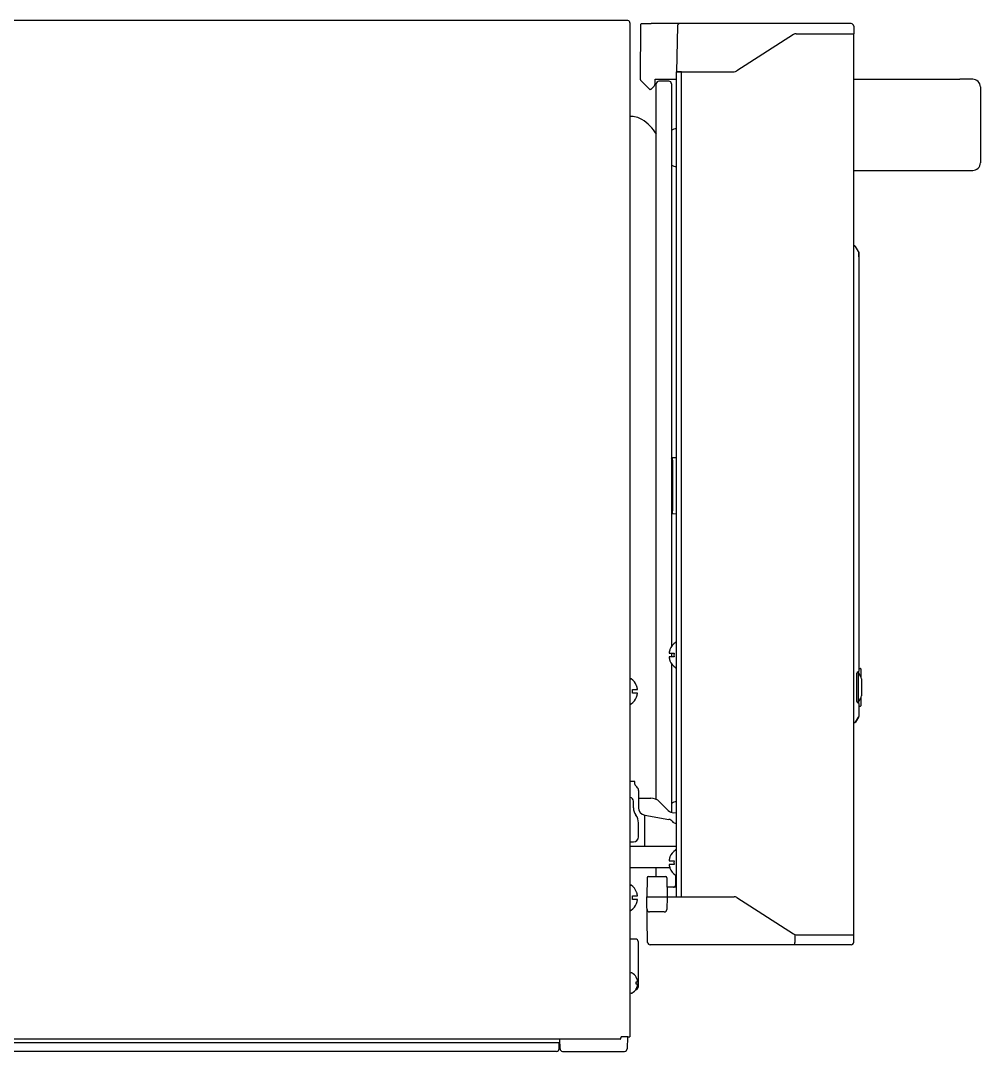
# Model space of a CAD drawing. Header units: millimetres. Extents: x -16733 to -11990, y 4333 to 7122.
# Drawn here: x -12369.5 to -11990.4, y 5611.4 to 6018.7 of the extents above; entities that cross this region are included whole.
import ezdxf

# ---------------------------------------------------------------- set-up
doc = ezdxf.new("R2010")
doc.units = ezdxf.units.MM
doc.header["$LTSCALE"] = 346.5
doc.layers.get('0').update_dxf_attribs({"linetype": 'CONTINUOUS'})

msp = doc.modelspace()

# ---------------------------------------------------------------- linework, layer by layer
at = {"color": 7, "linetype": 'Continuous'}
for p, q in [((-12129.64, 6018.7), (-12686.04, 6018.7)), ((-12128.84, 6017.8), (-12128.84, 6017.7)), ((-12128.84, 6017.7), (-12128.84, 5617.1)), ((-12124.69, 5995.5), (-12124.5, 6017.25)), ((-12124.25, 6017.5), (-12120.52, 6017.5)), ((-12041.49, 6017.5), (-12120.52, 6017.5)), ((-12110.13, 6016.51), (-12110.44, 5998.5)), ((-12040.49, 6016.51), (-12040.44, 6013.5)), ((-12064.23, 6013.18), (-12086.65, 5998.81)), ((-12063.16, 6013.5), (-12040.44, 6013.5)), ((-12040.44, 5657.5), (-12040.44, 6013.5)), ((-12124.68, 5995.29), (-12124.69, 5995.5)), ((-12118.84, 5995.5), (-12110.44, 5995.5)), ((-12118.84, 5994.49), (-12118.84, 5995.5)), ((-12108.44, 5998.5), (-12110.44, 5998.5)), ((-12110.44, 5998.5), (-12087.73, 5998.5)), ((-12110.44, 5998.5), (-12087.73, 5998.5)), ((-12110.44, 5672.5), (-12110.44, 5998.5)), ((-12108.44, 5672.5), (-12108.44, 5998.5)), ((-12040.44, 5995.5), (-11998.62, 5995.5)), ((-11993.46, 5995.5), (-11998.62, 5995.5)), ((-12124.64, 5995.19), (-12120.99, 5991.54)), ((-12120.49, 5991.5), (-12120.88, 5991.5)), ((-12120.49, 5991.6), (-12119.72, 5992.37)), ((-12118.44, 5710.9), (-12118.44, 5993.75)), ((-12113.44, 5994.75), (-12117.44, 5994.75)), ((-12112.44, 5993.75), (-12112.44, 5771.4)), ((-11990.44, 5992.5), (-11990.44, 5962.5)), ((-12040.44, 5959.5), (-11998.98, 5959.51)), ((-11998.62, 5959.5), (-11993.46, 5959.5)), ((-12040.2, 5929.67), (-12040.44, 5929.68)), ((-12040.04, 5929.64), (-12040.2, 5929.67)), ((-12039.8, 5929.44), (-12039.83, 5929.48)), ((-12038.52, 5927.48), (-12039.8, 5929.44)), ((-12038.52, 5927.48), (-12039.8, 5929.44)), ((-12038.44, 5927.21), (-12038.44, 5761.59)), ((-12038.44, 5925.39), (-12038.44, 5927.04)), ((-12112.44, 5845.58), (-12111.99, 5846.05)), ((-12111.99, 5846.05), (-12110.44, 5846.13)), ((-12111.94, 5844.05), (-12111.99, 5846.05)), ((-12111.94, 5825.95), (-12111.94, 5844.05)), ((-12112.44, 5824.42), (-12111.99, 5823.95)), ((-12111.99, 5823.95), (-12111.94, 5825.95)), ((-12111.99, 5823.95), (-12110.44, 5823.87)), ((-12110.64, 5773), (-12110.76, 5773)), ((-12113.4, 5768.7), (-12111.44, 5768.7)), ((-12113.06, 5770.25), (-12113.03, 5770.25)), ((-12112.44, 5768.7), (-12112.44, 5767.3)), ((-12111.44, 5768.7), (-12111.44, 5768.57)), ((-12111.44, 5767.43), (-12111.44, 5767.3)), ((-12111.44, 5767.3), (-12113.4, 5767.3)), ((-12113.03, 5765.75), (-12113.06, 5765.75)), ((-12112.44, 5764.59), (-12112.44, 5705.85)), ((-12110.64, 5763), (-12110.76, 5763)), ((-12039.19, 5749.67), (-12039.19, 5760.83)), ((-12038.78, 5761.32), (-12038.65, 5761.34)), ((-12038.69, 5761.32), (-12038.69, 5749.17)), ((-12037.71, 5759.56), (-12038.42, 5760.8)), ((-12038.19, 5762.75), (-12037.94, 5762.75)), ((-12037.69, 5762.5), (-12037.69, 5759.52)), ((-12128.64, 5758.65), (-12128.53, 5758.65)), ((-12126.25, 5755.9), (-12126.22, 5755.9)), ((-12037.44, 5758.56), (-12037.44, 5751.93)), ((-12127.84, 5754.35), (-12125.88, 5754.35)), ((-12127.84, 5754.22), (-12127.84, 5754.35)), ((-12127.84, 5752.95), (-12127.84, 5753.08)), ((-12125.88, 5752.95), (-12127.84, 5752.95)), ((-12126.22, 5751.4), (-12126.25, 5751.4)), ((-12128.64, 5748.65), (-12128.53, 5748.65)), ((-12038.65, 5749.15), (-12038.78, 5749.17)), ((-12038.44, 5748.91), (-12038.44, 5743.79)), ((-12038.42, 5749.7), (-12037.71, 5750.93)), ((-12038.19, 5747.75), (-12037.94, 5747.75)), ((-12037.69, 5750.97), (-12037.69, 5748)), ((-12039.8, 5741.55), (-12038.52, 5743.51)), ((-12038.52, 5743.51), (-12039.8, 5741.55)), ((-12040.2, 5741.33), (-12040.44, 5741.32)), ((-12040.2, 5741.33), (-12040.14, 5741.33)), ((-12040.14, 5741.33), (-12039.98, 5741.39)), ((-12039.98, 5741.39), (-12039.94, 5741.41)), ((-12039.94, 5741.41), (-12039.85, 5741.48)), ((-12039.85, 5741.48), (-12039.8, 5741.55)), ((-12126.99, 5718), (-12128.84, 5718)), ((-12126.99, 5717), (-12126.99, 5718)), ((-12126.84, 5716.64), (-12126.08, 5715.88)), ((-12125.49, 5714.46), (-12125.49, 5707.7)), ((-12125.49, 5711.44), (-12120.67, 5711.44)), ((-12127.49, 5707.7), (-12127.49, 5710.25)), ((-12117.13, 5709.98), (-12113.75, 5706.6)), ((-12123.01, 5704.74), (-12113.45, 5703.06)), ((-12122.99, 5692.5), (-12122.99, 5704.74)), ((-12111.51, 5705.72), (-12110.44, 5705.76)), ((-12125.49, 5696.15), (-12125.49, 5701.7)), ((-12128.84, 5694.15), (-12127.49, 5694.15)), ((-12128.84, 5692.5), (-12110.44, 5692.5)), ((-12110.64, 5691), (-12110.76, 5691)), ((-12113.4, 5686.7), (-12111.44, 5686.7)), ((-12113.06, 5688.25), (-12113.03, 5688.25)), ((-12111.44, 5686.7), (-12111.44, 5686.57)), ((-12113.11, 5683.96), (-12128.64, 5683.96)), ((-12118.44, 5680.5), (-12118.44, 5683.96)), ((-12111.44, 5685.3), (-12113.4, 5685.3)), ((-12113.03, 5683.75), (-12113.06, 5683.75)), ((-12111.44, 5685.43), (-12111.44, 5685.3)), ((-12122.06, 5680.01), (-12122.19, 5672.5)), ((-12121.56, 5680.5), (-12114.82, 5680.5)), ((-12114.32, 5680.01), (-12114.19, 5672.5)), ((-12110.81, 5681), (-12110.88, 5676.98)), ((-12110.64, 5681), (-12110.76, 5681)), ((-12128.64, 5677.11), (-12128.53, 5677.11)), ((-12126.25, 5674.36), (-12126.22, 5674.36)), ((-12113.75, 5676.25), (-12114.26, 5676.25)), ((-12110.44, 5676.25), (-12114.26, 5676.25)), ((-12127.84, 5672.81), (-12125.88, 5672.81)), ((-12127.84, 5672.68), (-12127.84, 5672.81)), ((-12127.84, 5671.41), (-12127.84, 5671.54)), ((-12125.88, 5671.41), (-12127.84, 5671.41)), ((-12126.22, 5669.86), (-12126.25, 5669.86)), ((-12122.19, 5672.5), (-12114.19, 5672.5)), ((-12121.88, 5654.48), (-12122.19, 5672.5)), ((-12114.19, 5672.5), (-12114.28, 5667.48)), ((-12113.69, 5672.5), (-12108.44, 5672.5)), ((-12110.44, 5672.5), (-12108.44, 5672.5)), ((-12110.44, 5672.5), (-12087.73, 5672.5)), ((-12086.65, 5672.18), (-12064.23, 5657.81)), ((-12128.64, 5667.11), (-12128.53, 5667.11)), ((-12115.28, 5666.5), (-12121.1, 5666.5)), ((-12063.74, 5657.59), (-12063.74, 5654.48)), ((-12063.16, 5657.5), (-12040.44, 5657.5)), ((-12042.44, 5657.5), (-12040.44, 5657.5)), ((-12040.49, 5654.48), (-12040.44, 5657.5)), ((-12126.64, 5655.8), (-12128.84, 5655.8)), ((-12125.64, 5654.8), (-12125.64, 5636.8)), ((-12041.49, 5653.5), (-12120.88, 5653.5)), ((-12128.24, 5642.4), (-12128.44, 5642.4)), ((-12126.4, 5640.7), (-12126.36, 5640.7)), ((-12126.4, 5638.9), (-12125.85, 5638.9)), ((-12125.85, 5637.9), (-12126.4, 5637.9)), ((-12128.24, 5634.4), (-12128.44, 5634.4)), ((-12126.36, 5636.1), (-12126.4, 5636.1)), ((-12129.74, 5617.1), (-12132.31, 5617.1)), ((-12129.89, 5617.1), (-12129.97, 5612.38)), ((-12129.74, 5617.1), (-12128.84, 5617.1)), ((-12684.84, 5614.9), (-12156.64, 5614.9)), ((-12132.72, 5616.2), (-12684.65, 5616.2)), ((-12156.84, 5612.4), (-12156.84, 5614.9)), ((-12156.48, 5612.39), (-12156.51, 5616.2)), ((-12157.84, 5611.4), (-12683.84, 5611.4)), ((-12155.48, 5611.4), (-12130.97, 5611.4))]:
    msp.add_line(p, q, dxfattribs=at)
for points in [[(-12039.83, 5929.48), (-12039.92, 5929.57), (-12040.04, 5929.64)], [(-12040.2, 5741.33), (-12040.17, 5741.33), (-12040.13, 5741.33), (-12040.1, 5741.34), (-12040.06, 5741.35)], [(-12040.06, 5741.35), (-12040.02, 5741.36), (-12039.99, 5741.38), (-12039.95, 5741.4), (-12039.92, 5741.42)], [(-12039.92, 5741.42), (-12039.89, 5741.45), (-12039.86, 5741.48), (-12039.83, 5741.51), (-12039.8, 5741.55), (-12039.8, 5741.55)]]:
    msp.add_lwpolyline(points, dxfattribs=at)
for centre, radius, start, end in [((-12129.74, 6017.8), 0.9, 0, 83.6659), ((-12124.25, 6017.25), 0.25, 89.9991, 179.5), ((-12109.13, 6016.5), 1, 90, 179), ((-12041.49, 6016.5), 1, 1, 90), ((-12063.16, 6011.5), 2, 90, 122.6609), ((-12087.73, 6000.5), 2, 270, 302.6609), ((-12087.73, 6000.5), 2, 270, 302.6609), ((-11993.44, 5992.5), 3, 0, 90.3812), ((-12124.53, 5995.3), 0.15, 183, 225), ((-12120.88, 5991.65), 0.15, 225, 270), ((-12121.84, 5994.49), 3, 315, 0), ((-12117.44, 5993.75), 1, 90, 180), ((-12113.44, 5993.75), 1, 0, 90), ((-12128.38, 5972.85), 8, 58.0041, 93.2946), ((-12133.52, 5964.63), 17.7, 31.5143, 58.0041), ((-12110.49, 5973), 3, 90, 130.7412), ((-12110.49, 5964), 3, 229.2588, 270), ((-11998.62, 5965.5), 6, 266.5283, 270), ((-11993.44, 5962.5), 3, 269.6188, 0), ((-12040.22, 5929.17), 0.5, 33.0668, 88), ((-12107.74, 5768.2), 5.7, 123.2419, 158.9214), ((-12110.76, 5772.8), 0.2, 90, 123.2419), ((-12110.64, 5772.8), 0.2, 0, 90), ((-12107.34, 5768.12), 6.09, 172.6229, 174.5265), ((-12107.47, 5768.13), 5.96, 171.9486, 172.6174), ((-12107.53, 5768.14), 5.9, 170.6546, 171.9496), ((-12107.58, 5768.15), 5.85, 169.7616, 170.6536), ((-12107.61, 5768.16), 5.82, 168.6651, 169.7618), ((-12107.64, 5768.16), 5.79, 167.6222, 168.6648), ((-12107.65, 5768.16), 5.77, 166.6751, 167.6221), ((-12107.67, 5768.17), 5.75, 165.4482, 166.6751), ((-12107.68, 5768.17), 5.74, 164.6978, 165.448), ((-12107.69, 5768.17), 5.73, 163.1803, 164.6979), ((-12107.7, 5768.18), 5.72, 162.7286, 163.18), ((-12107.71, 5768.18), 5.72, 160.7579, 162.7288), ((-12107.71, 5768.18), 5.71, 158.7734, 160.7577), ((-12107.55, 5768), 3.93, 171.6741, 188.3259), ((-12107.34, 5767.88), 6.09, 185.4735, 187.3771), ((-12107.47, 5767.86), 5.96, 187.3826, 188.0514), ((-12107.53, 5767.85), 5.9, 188.0504, 189.3454), ((-12107.58, 5767.85), 5.85, 189.3464, 190.2384), ((-12107.61, 5767.84), 5.82, 190.2382, 191.3349), ((-12107.64, 5767.83), 5.79, 191.3352, 192.3778), ((-12107.65, 5767.83), 5.77, 192.3779, 193.3249), ((-12107.67, 5767.83), 5.75, 193.3249, 194.5518), ((-12107.68, 5767.82), 5.74, 194.552, 195.3022), ((-12107.69, 5767.82), 5.73, 195.3021, 196.8197), ((-12107.7, 5767.82), 5.72, 196.82, 197.2714), ((-12107.71, 5767.82), 5.72, 197.2712, 199.2421), ((-12107.71, 5767.81), 5.71, 199.2423, 201.2266), ((-12107.74, 5767.8), 5.7, 201.0786, 236.7581), ((-12110.76, 5763.2), 0.2, 236.7581, 270), ((-12110.64, 5763.2), 0.2, 270, 0), ((-12038.69, 5760.83), 0.5, 100, 180), ((-12038.69, 5761.59), 0.25, 280, 0), ((-12036.69, 5761.8), 2, 193.0417, 210), ((-12038.19, 5763.25), 0.5, 239.3636, 270), ((-12037.94, 5762.5), 0.25, 0, 90), ((-12039.44, 5758.56), 2, 0, 30), ((-12128.64, 5758.45), 0.2, 90, 180), ((-12128.53, 5758.45), 0.2, 56.7581, 90), ((-12131.54, 5753.85), 5.7, 21.0786, 56.7581), ((-12131.57, 5753.83), 5.71, 19.2423, 21.2266), ((-12131.58, 5753.83), 5.72, 17.2712, 19.2421), ((-12131.58, 5753.83), 5.72, 16.82, 17.2714), ((-12131.59, 5753.82), 5.73, 15.3021, 16.8197), ((-12131.6, 5753.82), 5.74, 14.552, 15.3022), ((-12131.61, 5753.82), 5.75, 13.3249, 14.5518), ((-12131.54, 5753.45), 5.7, 303.2419, 338.9214), ((-12131.73, 5753.65), 3.93, 351.6741, 8.3259), ((-12131.57, 5753.46), 5.71, 338.7734, 340.7577), ((-12131.58, 5753.47), 5.72, 340.7579, 342.7288), ((-12131.58, 5753.47), 5.72, 342.7286, 343.18), ((-12131.59, 5753.47), 5.73, 343.1803, 344.6979), ((-12131.6, 5753.47), 5.74, 344.6978, 345.448), ((-12131.61, 5753.48), 5.75, 345.4482, 346.6751), ((-12131.63, 5753.81), 5.77, 12.3779, 13.3249), ((-12131.63, 5753.48), 5.77, 346.6751, 347.6221), ((-12131.65, 5753.81), 5.79, 11.3352, 12.3778), ((-12131.65, 5753.48), 5.79, 347.6222, 348.6648), ((-12131.67, 5753.8), 5.82, 10.2382, 11.3349), ((-12131.67, 5753.49), 5.82, 348.6651, 349.7618), ((-12131.71, 5753.8), 5.85, 9.3464, 10.2384), ((-12131.71, 5753.5), 5.85, 349.7616, 350.6536), ((-12131.76, 5753.79), 5.9, 8.0504, 9.3454), ((-12131.76, 5753.5), 5.9, 350.6546, 351.9496), ((-12131.81, 5753.78), 5.96, 7.3826, 8.0514), ((-12131.81, 5753.51), 5.96, 351.9486, 352.6174), ((-12131.94, 5753.77), 6.09, 5.4735, 7.3771), ((-12131.94, 5753.53), 6.09, 352.6229, 354.5265), ((-12039.44, 5751.93), 2, 330, 0), ((-12128.64, 5748.85), 0.2, 180, 270), ((-12128.53, 5748.85), 0.2, 270, 303.2419), ((-12038.69, 5749.67), 0.5, 180, 260), ((-12038.69, 5748.91), 0.25, 0, 80), ((-12036.69, 5748.7), 2, 150, 166.9838), ((-12038.19, 5747.25), 0.5, 90, 120.6364), ((-12037.94, 5748), 0.25, 270, 0), ((-12038.94, 5743.79), 0.5, 326.9322, 0.0007), ((-12040.22, 5741.83), 0.5, 272, 326.9332), ((-12126.49, 5717), 0.5, 179.9982, 224.9982), ((-12127.49, 5714.46), 2, 359.9982, 44.9982), ((-12128.99, 5710.25), 1.5, 359.9982, 84.2207), ((-12120.67, 5706.44), 5, 45, 90), ((-12122.49, 5707.7), 5, 179.9982, 216.8681), ((-12122.49, 5707.7), 3, 179.9982, 259.9982), ((-12111.63, 5708.72), 3, 225, 272.25), ((-12110.49, 5707), 3, 90, 130.7412), ((-12130.49, 5701.7), 5, 359.9982, 36.8681), ((-12113.8, 5701.09), 2, 38.2777, 79.9982), ((-12110.66, 5703.57), 2, 218.2777, 276.3364), ((-12127.49, 5696.15), 2, 269.9982, 359.9982), ((-12107.74, 5686.2), 5.7, 123.2419, 158.9214), ((-12110.76, 5690.8), 0.2, 90, 123.2419), ((-12110.64, 5690.8), 0.2, 0, 90), ((-12107.34, 5686.12), 6.09, 172.6229, 174.5265), ((-12107.47, 5686.13), 5.96, 171.9486, 172.6174), ((-12107.53, 5686.14), 5.9, 170.6546, 171.9496), ((-12107.58, 5686.15), 5.85, 169.7616, 170.6536), ((-12107.61, 5686.16), 5.82, 168.6651, 169.7618), ((-12107.64, 5686.16), 5.79, 167.6222, 168.6648), ((-12107.65, 5686.16), 5.77, 166.6751, 167.6221), ((-12107.67, 5686.17), 5.75, 165.4482, 166.6751), ((-12107.68, 5686.17), 5.74, 164.6978, 165.448), ((-12107.69, 5686.17), 5.73, 163.1803, 164.6979), ((-12107.7, 5686.18), 5.72, 162.7286, 163.18), ((-12107.71, 5686.18), 5.72, 160.7579, 162.7288), ((-12107.71, 5686.18), 5.71, 158.7734, 160.7577), ((-12107.55, 5686), 3.93, 171.6741, 188.3259), ((-12128.64, 5684.96), 1, 258.2595, 270), ((-12107.34, 5685.88), 6.09, 185.4735, 187.3771), ((-12107.47, 5685.86), 5.96, 187.3826, 188.0514), ((-12107.53, 5685.85), 5.9, 188.0504, 189.3454), ((-12107.58, 5685.85), 5.85, 189.3464, 190.2384), ((-12107.61, 5685.84), 5.82, 190.2382, 191.3349), ((-12107.64, 5685.83), 5.79, 191.3352, 192.3778), ((-12107.65, 5685.83), 5.77, 192.3779, 193.3249), ((-12107.67, 5685.83), 5.75, 193.3249, 194.5518), ((-12107.68, 5685.82), 5.74, 194.552, 195.3022), ((-12107.69, 5685.82), 5.73, 195.3021, 196.8197), ((-12107.7, 5685.82), 5.72, 196.82, 197.2714), ((-12107.71, 5685.82), 5.72, 197.2712, 199.2421), ((-12107.71, 5685.81), 5.71, 199.2423, 201.2266), ((-12107.74, 5685.8), 5.7, 201.0786, 236.7581), ((-12121.56, 5680), 0.5, 90, 179), ((-12114.82, 5680), 0.5, 1, 90), ((-12110.76, 5681.2), 0.2, 236.7581, 270), ((-12110.64, 5681.2), 0.2, 270, 0), ((-12128.64, 5676.91), 0.2, 90, 180), ((-12128.53, 5676.91), 0.2, 56.7581, 90), ((-12131.54, 5672.31), 5.7, 21.0786, 56.7581), ((-12131.57, 5672.29), 5.71, 19.2423, 21.2266), ((-12131.58, 5672.29), 5.72, 17.2712, 19.2421), ((-12131.58, 5672.29), 5.72, 16.82, 17.2714), ((-12131.59, 5672.28), 5.73, 15.3021, 16.8197), ((-12131.6, 5672.28), 5.74, 14.552, 15.3022), ((-12131.61, 5672.28), 5.75, 13.3249, 14.5518), ((-12111.63, 5677), 0.75, 270, 359), ((-12131.54, 5671.91), 5.7, 303.2419, 338.9214), ((-12131.73, 5672.11), 3.93, 351.6741, 8.3259), ((-12131.57, 5671.92), 5.71, 338.7734, 340.7577), ((-12131.58, 5671.93), 5.72, 340.7579, 342.7288), ((-12131.58, 5671.93), 5.72, 342.7286, 343.18), ((-12131.59, 5671.93), 5.73, 343.1803, 344.6979), ((-12131.6, 5671.93), 5.74, 344.6978, 345.448), ((-12131.61, 5671.94), 5.75, 345.4482, 346.6751), ((-12131.63, 5672.27), 5.77, 12.3779, 13.3249), ((-12131.63, 5671.94), 5.77, 346.6751, 347.6221), ((-12131.65, 5672.27), 5.79, 11.3352, 12.3778), ((-12131.65, 5671.94), 5.79, 347.6222, 348.6648), ((-12131.67, 5672.26), 5.82, 10.2382, 11.3349), ((-12131.67, 5671.95), 5.82, 348.6651, 349.7618), ((-12131.71, 5672.26), 5.85, 9.3464, 10.2384), ((-12131.71, 5671.96), 5.85, 349.7616, 350.6536), ((-12131.76, 5672.25), 5.9, 8.0504, 9.3454), ((-12131.76, 5671.96), 5.9, 350.6546, 351.9496), ((-12131.81, 5672.24), 5.96, 7.3826, 8.0514), ((-12131.81, 5671.97), 5.96, 351.9486, 352.6174), ((-12131.94, 5672.23), 6.09, 5.4735, 7.3771), ((-12131.94, 5671.99), 6.09, 352.6229, 354.5265), ((-12087.73, 5670.5), 2, 57.3391, 90), ((-12128.64, 5667.31), 0.2, 180, 270), ((-12128.53, 5667.31), 0.2, 270, 303.2419), ((-12121.1, 5667.5), 1, 181, 270), ((-12115.28, 5667.5), 1, 270, 359), ((-12063.16, 5659.5), 2, 237.3391, 270), ((-12126.64, 5654.8), 1, 0, 90), ((-12120.88, 5654.5), 1, 181, 270), ((-12041.49, 5654.5), 1, 270, 359), ((-12128.44, 5642), 0.4, 90, 180), ((-12128.24, 5642), 0.4, 59.6988, 90), ((-12130.46, 5638.2), 4.8, 31.3727, 59.6988), ((-12130.45, 5638.21), 4.75, 28.9687, 31.5341), ((-12130.15, 5638.4), 3.79, 0.0089, 7.5987), ((-12130.15, 5638.4), 3.79, 352.4013, 359.9911), ((-12130.44, 5638.21), 4.75, 28.0074, 28.9684), ((-12130.44, 5638.21), 4.75, 26.6813, 28.0074), ((-12130.44, 5638.22), 4.74, 25.5402, 26.6812), ((-12130.44, 5638.22), 4.74, 24.5722, 25.5402), ((-12130.43, 5638.22), 4.73, 23.3175, 24.5722), ((-12130.43, 5638.22), 4.73, 22.5474, 23.3174), ((-12130.42, 5638.22), 4.72, 21.0025, 22.5476), ((-12130.41, 5638.23), 4.72, 20.5181, 21.0023), ((-12130.4, 5638.23), 4.7, 18.4656, 20.5187), ((-12130.4, 5638.56), 4.7, 339.4813, 341.5344), ((-12130.38, 5638.24), 4.68, 17.3773, 18.465), ((-12130.38, 5638.56), 4.68, 341.535, 342.6227), ((-12130.37, 5638.24), 4.67, 16.3949, 17.3772), ((-12130.37, 5638.55), 4.67, 342.6228, 343.6051), ((-12130.34, 5638.25), 4.64, 14.3176, 16.3964), ((-12130.34, 5638.54), 4.64, 343.6036, 345.6824), ((-12127.83, 5639.14), 2.01, 5.1401, 7.2744), ((-12127.84, 5639.15), 2.01, 352.7259, 354.7415), ((-12127.84, 5637.64), 2.01, 5.2585, 7.2741), ((-12127.83, 5637.65), 2.01, 352.7256, 354.8598), ((-12127.81, 5639.15), 1.98, 4.2856, 5.1372), ((-12127.8, 5639.15), 1.97, 355.3984, 356.7833), ((-12127.81, 5639.15), 1.98, 354.7442, 355.3991), ((-12127.81, 5637.65), 1.98, 4.6009, 5.2558), ((-12127.8, 5637.65), 1.97, 3.2167, 4.6016), ((-12127.81, 5637.65), 1.98, 354.8627, 355.7144), ((-12127.8, 5639.15), 1.97, 3.0233, 4.286), ((-12127.79, 5639.15), 1.96, 1.9964, 3.0228), ((-12127.78, 5639.15), 1.95, 0.9261, 1.9964), ((-12127.78, 5639.15), 1.95, 358.8459, 0.9258), ((-12127.78, 5639.15), 1.96, 357.6234, 358.8455), ((-12127.79, 5639.15), 1.96, 356.7841, 357.6235), ((-12127.79, 5637.65), 1.96, 2.3765, 3.2159), ((-12127.78, 5637.65), 1.95, 1.1545, 2.3767), ((-12127.78, 5637.65), 1.95, 359.0741, 1.1541), ((-12127.78, 5637.65), 1.95, 358.0037, 359.0738), ((-12127.79, 5637.65), 1.96, 356.9771, 358.0037), ((-12127.8, 5637.65), 1.97, 355.714, 356.9766), ((-12128.44, 5634.8), 0.4, 180, 270), ((-12128.24, 5634.8), 0.4, 270, 300.3012), ((-12130.46, 5638.6), 4.8, 300.3012, 328.6273), ((-12126.64, 5636.8), 1, 274.615, 0), ((-12130.45, 5638.58), 4.75, 328.4659, 331.0313), ((-12130.44, 5638.58), 4.75, 331.0316, 331.9926), ((-12130.44, 5638.58), 4.75, 331.9926, 333.3187), ((-12130.44, 5638.58), 4.74, 333.3188, 334.4598), ((-12130.44, 5638.58), 4.74, 334.4598, 335.4278), ((-12130.43, 5638.58), 4.73, 335.4278, 336.6825), ((-12130.43, 5638.57), 4.73, 336.6826, 337.4526), ((-12130.42, 5638.57), 4.72, 337.4524, 338.9975), ((-12130.41, 5638.57), 4.72, 338.9977, 339.4819), ((-12156.64, 5616.7), 1.8, 270, 274.5882), ((-12157.84, 5612.4), 1, 270, 0), ((-12155.48, 5612.4), 1, 180.5, 270), ((-12130.97, 5612.4), 1, 270, 359)]:
    msp.add_arc(centre, radius, start, end, dxfattribs=at)
for points, knots in [([(-12123.06, 5993.65), (-12123.06, 5993.65), (-12123.07, 5993.65), (-12123.08, 5993.64), (-12123.08, 5993.64)], [0, 0, 0, 0, 0.725047, 1, 1, 1, 1]), ([(-12114.19, 5672.49), (-12114.2, 5672.49), (-12113.86, 5672.52), (-12113.85, 5672.49), (-12113.69, 5672.49)], [0, 0, 0, 0, 0.076131, 1, 1, 1, 1]), ([(-12063.74, 5653.5), (-12063.74, 5653.5), (-12063.73, 5653.54), (-12063.74, 5653.58), (-12063.74, 5653.68), (-12063.74, 5653.85), (-12063.74, 5654.12), (-12063.74, 5654.35), (-12063.74, 5654.48)], [0, 0, 0, 0, 0.019265, 0.075885, 0.168025, 0.291937, 0.61606, 1, 1, 1, 1]), ([(-12132.72, 5616.2), (-12132.68, 5616.2), (-12132.62, 5616.26), (-12132.56, 5616.35), (-12132.51, 5616.47), (-12132.46, 5616.6), (-12132.39, 5616.81), (-12132.34, 5616.98), (-12132.31, 5617.1)], [0, 0, 0, 0, 0.121805, 0.218261, 0.339787, 0.483604, 0.645308, 1, 1, 1, 1])]:
    msp.add_open_spline(points, degree=3, knots=knots, dxfattribs=at)
msp.add_open_spline([(-12038.44, 5927.21), (-12038.44, 5927.3), (-12038.46, 5927.41), (-12038.54, 5927.45)], degree=3, dxfattribs=at)

doc.saveas('drawing.dxf')
